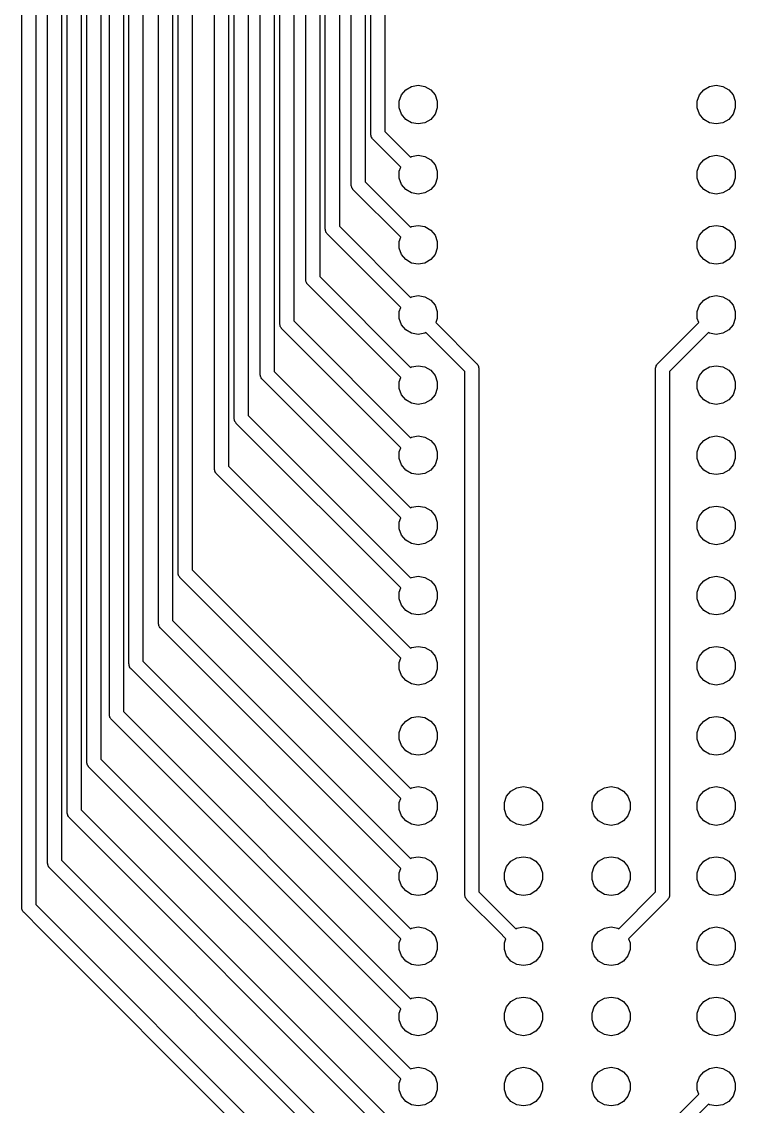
# Model space of a CAD drawing. Extents: x 25 to 346, y -457 to -16.
# Drawn here: x 88.19 to 114.04, y -358.22 to -318.94 of the extents above; entities that cross this region are included whole.
import ezdxf

# ---------------------------------------------------------------- set-up
doc = ezdxf.new("R2010")
doc.units = 0
doc.header["$MEASUREMENT"] = 0
doc.layers.add('BLACK', color=7, linetype='CONTINUOUS')

msp = doc.modelspace()

# ---------------------------------------------------------------- linework, layer by layer
at = {"layer": 'Black'}
for p, q in [((100.838, -323.024), (100.838, -20.6808)), ((101.346, -20.6808), (101.346, -322.919)), ((100.127, -324.853), (100.127, -22.225)), ((100.635, -22.225), (100.635, -324.748)), ((99.187, -326.453), (99.187, -28.9988)), ((99.695, -28.8046), (99.695, -326.348)), ((98.4758, -328.282), (98.4758, -30.861)), ((98.9838, -30.861), (98.9838, -328.177)), ((97.536, -329.882), (97.536, -101.6)), ((98.044, -101.6), (98.044, -329.777)), ((96.8248, -331.711), (96.8248, -102.855)), ((97.3328, -102.743), (97.3328, -331.606)), ((95.885, -333.311), (95.885, -112.395)), ((96.393, -112.395), (96.393, -333.206)), ((93.1418, -340.728), (93.1418, -178.237)), ((93.6498, -178.105), (93.6498, -340.623)), ((91.3638, -344.03), (91.3638, -188.243)), ((91.8718, -188.138), (91.8718, -343.925)), ((90.551, -345.757), (90.551, -252.073)), ((91.059, -251.968), (91.059, -345.652)), ((89.8398, -347.586), (89.8398, -255.524)), ((90.3478, -255.524), (90.3478, -347.481)), ((89.1286, -349.415), (89.1286, -257.128)), ((89.6366, -257.023), (89.6366, -349.31)), ((88.1888, -351.015), (88.1888, -267.589)), ((88.6968, -267.694), (88.6968, -350.91)), ((95.1738, -333.606), (95.1738, -299.466)), ((95.6818, -299.466), (95.6818, -333.606)), ((93.853, -338.899), (93.853, -305.244)), ((94.361, -305.244), (94.361, -338.794)), ((92.075, -342.202), (92.075, -308.356)), ((92.583, -308.356), (92.583, -342.096)), ((102.313, -321.286), (102.552, -321.244)), ((102.552, -321.244), (102.792, -321.286)), ((113.108, -321.286), (113.347, -321.244)), ((113.347, -321.244), (113.587, -321.286)), ((101.862, -321.823), (101.945, -321.594)), ((101.945, -321.594), (102.102, -321.408)), ((102.102, -321.408), (102.313, -321.286)), ((102.792, -321.286), (103.003, -321.408)), ((103.003, -321.408), (103.16, -321.594)), ((103.16, -321.594), (103.243, -321.823)), ((112.657, -321.823), (112.74, -321.594)), ((112.74, -321.594), (112.897, -321.408)), ((112.897, -321.408), (113.108, -321.286)), ((113.587, -321.286), (113.798, -321.408)), ((113.798, -321.408), (113.955, -321.594)), ((113.955, -321.594), (114.038, -321.823)), ((101.862, -322.067), (101.862, -321.823)), ((103.243, -321.823), (103.243, -322.067)), ((112.657, -322.067), (112.657, -321.823)), ((114.038, -321.823), (114.038, -322.067)), ((101.945, -322.296), (101.862, -322.067)), ((102.102, -322.482), (101.945, -322.296)), ((103.16, -322.296), (103.003, -322.482)), ((103.243, -322.067), (103.16, -322.296)), ((112.74, -322.296), (112.657, -322.067)), ((112.897, -322.482), (112.74, -322.296)), ((113.955, -322.296), (113.798, -322.482)), ((114.038, -322.067), (113.955, -322.296)), ((102.313, -322.604), (102.102, -322.482)), ((102.552, -322.646), (102.313, -322.604)), ((102.792, -322.604), (102.552, -322.646)), ((103.003, -322.482), (102.792, -322.604)), ((113.108, -322.604), (112.897, -322.482)), ((113.347, -322.646), (113.108, -322.604)), ((113.587, -322.604), (113.347, -322.646)), ((113.798, -322.482), (113.587, -322.604)), ((100.84, -323.036), (100.838, -323.024)), ((100.839, -323.047), (100.84, -323.036)), ((100.848, -323.079), (100.839, -323.047)), ((100.853, -323.111), (100.848, -323.079)), ((100.859, -323.121), (100.853, -323.111)), ((100.862, -323.132), (100.859, -323.121)), ((100.881, -323.159), (100.862, -323.132)), ((100.897, -323.188), (100.881, -323.159)), ((100.906, -323.195), (100.897, -323.188)), ((100.912, -323.204), (100.906, -323.195)), ((101.918, -324.21), (100.912, -323.204)), ((101.346, -322.919), (102.275, -323.848)), ((102.275, -323.848), (102.313, -323.826)), ((102.313, -323.826), (102.552, -323.784)), ((102.552, -323.784), (102.792, -323.826)), ((102.792, -323.826), (103.003, -323.948)), ((103.003, -323.948), (103.16, -324.134)), ((112.74, -324.134), (112.897, -323.948)), ((112.897, -323.948), (113.108, -323.826)), ((113.108, -323.826), (113.347, -323.784)), ((113.347, -323.784), (113.587, -323.826)), ((113.587, -323.826), (113.798, -323.948)), ((113.798, -323.948), (113.955, -324.134)), ((101.862, -324.363), (101.918, -324.21)), ((101.862, -324.607), (101.862, -324.363)), ((103.16, -324.134), (103.243, -324.363)), ((103.243, -324.363), (103.243, -324.607)), ((112.657, -324.363), (112.74, -324.134)), ((112.657, -324.607), (112.657, -324.363)), ((113.955, -324.134), (114.038, -324.363)), ((114.038, -324.363), (114.038, -324.607)), ((100.635, -324.748), (102.275, -326.388)), ((101.945, -324.836), (101.862, -324.607)), ((103.243, -324.607), (103.16, -324.836)), ((112.74, -324.836), (112.657, -324.607)), ((114.038, -324.607), (113.955, -324.836)), ((100.129, -324.864), (100.127, -324.853)), ((100.128, -324.875), (100.129, -324.864)), ((100.136, -324.907), (100.128, -324.875)), ((100.142, -324.94), (100.136, -324.907)), ((100.148, -324.95), (100.142, -324.94)), ((100.151, -324.961), (100.148, -324.95)), ((100.17, -324.988), (100.151, -324.961)), ((100.186, -325.017), (100.17, -324.988)), ((100.195, -325.024), (100.186, -325.017)), ((100.201, -325.033), (100.195, -325.024)), ((101.918, -326.75), (100.201, -325.033)), ((102.102, -325.022), (101.945, -324.836)), ((102.313, -325.144), (102.102, -325.022)), ((102.552, -325.186), (102.313, -325.144)), ((102.792, -325.144), (102.552, -325.186)), ((103.003, -325.022), (102.792, -325.144)), ((103.16, -324.836), (103.003, -325.022)), ((112.897, -325.022), (112.74, -324.836)), ((113.108, -325.144), (112.897, -325.022)), ((113.347, -325.186), (113.108, -325.144)), ((113.587, -325.144), (113.347, -325.186)), ((113.798, -325.022), (113.587, -325.144)), ((113.955, -324.836), (113.798, -325.022)), ((99.695, -326.348), (102.275, -328.928)), ((102.275, -326.388), (102.313, -326.366)), ((102.313, -326.366), (102.552, -326.324)), ((102.552, -326.324), (102.792, -326.366)), ((102.792, -326.366), (103.003, -326.488)), ((112.897, -326.488), (113.108, -326.366)), ((113.108, -326.366), (113.347, -326.324)), ((113.347, -326.324), (113.587, -326.366)), ((113.587, -326.366), (113.798, -326.488)), ((99.1889, -326.465), (99.187, -326.453)), ((99.188, -326.476), (99.1889, -326.465)), ((99.1966, -326.508), (99.188, -326.476)), ((99.2023, -326.54), (99.1966, -326.508)), ((99.2079, -326.55), (99.2023, -326.54)), ((99.2108, -326.561), (99.2079, -326.55)), ((99.2298, -326.588), (99.2108, -326.561)), ((99.2464, -326.617), (99.2298, -326.588)), ((99.255, -326.624), (99.2464, -326.617)), ((99.2614, -326.633), (99.255, -326.624)), ((101.918, -329.29), (99.2614, -326.633)), ((101.862, -326.903), (101.918, -326.75)), ((103.003, -326.488), (103.16, -326.674)), ((103.16, -326.674), (103.243, -326.903)), ((112.657, -326.903), (112.74, -326.674)), ((112.74, -326.674), (112.897, -326.488)), ((113.798, -326.488), (113.955, -326.674)), ((113.955, -326.674), (114.038, -326.903)), ((101.862, -327.147), (101.862, -326.903)), ((101.945, -327.376), (101.862, -327.147)), ((103.243, -327.147), (103.16, -327.376)), ((103.243, -326.903), (103.243, -327.147)), ((112.657, -327.147), (112.657, -326.903)), ((112.74, -327.376), (112.657, -327.147)), ((114.038, -327.147), (113.955, -327.376)), ((114.038, -326.903), (114.038, -327.147)), ((102.102, -327.562), (101.945, -327.376)), ((103.16, -327.376), (103.003, -327.562)), ((112.897, -327.562), (112.74, -327.376)), ((113.955, -327.376), (113.798, -327.562)), ((102.313, -327.684), (102.102, -327.562)), ((102.552, -327.726), (102.313, -327.684)), ((102.792, -327.684), (102.552, -327.726)), ((103.003, -327.562), (102.792, -327.684)), ((113.108, -327.684), (112.897, -327.562)), ((113.347, -327.726), (113.108, -327.684)), ((113.587, -327.684), (113.347, -327.726)), ((113.798, -327.562), (113.587, -327.684)), ((98.4777, -328.293), (98.4758, -328.282)), ((98.4768, -328.304), (98.4777, -328.293)), ((98.4853, -328.336), (98.4768, -328.304)), ((98.9838, -328.177), (102.275, -331.468)), ((98.4911, -328.369), (98.4853, -328.336)), ((98.4967, -328.379), (98.4911, -328.369)), ((98.4996, -328.39), (98.4967, -328.379)), ((98.5186, -328.417), (98.4996, -328.39)), ((98.5352, -328.446), (98.5186, -328.417)), ((98.5438, -328.453), (98.5352, -328.446)), ((98.5502, -328.462), (98.5438, -328.453)), ((101.918, -331.83), (98.5502, -328.462)), ((102.275, -328.928), (102.313, -328.906)), ((102.313, -328.906), (102.552, -328.864)), ((102.552, -328.864), (102.792, -328.906)), ((102.792, -328.906), (103.003, -329.028)), ((103.003, -329.028), (103.16, -329.214)), ((112.74, -329.214), (112.897, -329.028)), ((112.897, -329.028), (113.108, -328.906)), ((113.108, -328.906), (113.347, -328.864)), ((113.347, -328.864), (113.587, -328.906)), ((113.587, -328.906), (113.798, -329.028)), ((113.798, -329.028), (113.955, -329.214)), ((101.862, -329.443), (101.918, -329.29)), ((101.862, -329.687), (101.862, -329.443)), ((103.16, -329.214), (103.243, -329.443)), ((103.243, -329.443), (103.243, -329.687)), ((112.657, -329.443), (112.74, -329.214)), ((112.657, -329.687), (112.657, -329.443)), ((113.955, -329.214), (114.038, -329.443)), ((114.038, -329.443), (114.038, -329.687)), ((97.5379, -329.894), (97.536, -329.882)), ((97.537, -329.905), (97.5379, -329.894)), ((98.044, -329.777), (102.275, -334.008)), ((101.945, -329.916), (101.862, -329.687)), ((103.243, -329.687), (103.187, -329.84)), ((103.187, -329.84), (104.675, -331.328)), ((111.225, -331.328), (112.713, -329.84)), ((112.713, -329.84), (112.657, -329.687)), ((114.038, -329.687), (113.955, -329.916)), ((97.5456, -329.937), (97.537, -329.905)), ((97.5513, -329.969), (97.5456, -329.937)), ((97.5569, -329.979), (97.5513, -329.969)), ((97.5598, -329.99), (97.5569, -329.979)), ((97.5788, -330.017), (97.5598, -329.99)), ((97.5954, -330.046), (97.5788, -330.017)), ((97.604, -330.053), (97.5954, -330.046)), ((97.6104, -330.062), (97.604, -330.053)), ((101.918, -334.37), (97.6104, -330.062)), ((102.102, -330.102), (101.945, -329.916)), ((102.313, -330.224), (102.102, -330.102)), ((102.552, -330.266), (102.313, -330.224)), ((102.792, -330.224), (102.552, -330.266)), ((102.83, -330.202), (102.792, -330.224)), ((104.242, -331.613), (102.83, -330.202)), ((113.07, -330.202), (111.658, -331.613)), ((113.108, -330.224), (113.07, -330.202)), ((113.347, -330.266), (113.108, -330.224)), ((113.587, -330.224), (113.347, -330.266)), ((113.798, -330.102), (113.587, -330.224)), ((113.955, -329.916), (113.798, -330.102)), ((102.275, -331.468), (102.313, -331.446)), ((102.313, -331.446), (102.552, -331.404)), ((102.552, -331.404), (102.792, -331.446)), ((102.792, -331.446), (103.003, -331.568)), ((104.675, -331.328), (104.682, -331.338)), ((104.682, -331.338), (104.69, -331.345)), ((104.69, -331.345), (104.707, -331.374)), ((104.707, -331.374), (104.726, -331.401)), ((104.726, -331.401), (104.729, -331.412)), ((104.729, -331.412), (104.734, -331.421)), ((104.734, -331.421), (104.74, -331.454)), ((104.74, -331.454), (104.749, -331.486)), ((111.151, -331.486), (111.16, -331.454)), ((111.16, -331.454), (111.166, -331.421)), ((111.166, -331.421), (111.171, -331.412)), ((111.171, -331.412), (111.174, -331.401)), ((111.174, -331.401), (111.193, -331.374)), ((111.193, -331.374), (111.21, -331.345)), ((111.21, -331.345), (111.218, -331.338)), ((111.218, -331.338), (111.225, -331.328)), ((112.897, -331.568), (113.108, -331.446)), ((113.108, -331.446), (113.347, -331.404)), ((113.347, -331.404), (113.587, -331.446)), ((113.587, -331.446), (113.798, -331.568)), ((96.8267, -331.722), (96.8248, -331.711)), ((96.8258, -331.733), (96.8267, -331.722)), ((96.8343, -331.765), (96.8258, -331.733)), ((96.8401, -331.798), (96.8343, -331.765)), ((96.8457, -331.808), (96.8401, -331.798)), ((96.8486, -331.819), (96.8457, -331.808)), ((96.8676, -331.846), (96.8486, -331.819)), ((96.8842, -331.875), (96.8676, -331.846)), ((97.3328, -331.606), (102.275, -336.548)), ((101.862, -331.983), (101.918, -331.83)), ((103.003, -331.568), (103.16, -331.754)), ((103.16, -331.754), (103.243, -331.983)), ((104.242, -350.558), (104.242, -331.613)), ((104.749, -331.486), (104.748, -331.497)), ((104.748, -331.497), (104.75, -331.508)), ((104.75, -331.508), (104.75, -350.453)), ((111.15, -331.508), (111.152, -331.497)), ((111.15, -350.453), (111.15, -331.508)), ((111.152, -331.497), (111.151, -331.486)), ((111.658, -331.613), (111.658, -350.558)), ((112.657, -331.983), (112.74, -331.754)), ((112.74, -331.754), (112.897, -331.568)), ((113.798, -331.568), (113.955, -331.754)), ((113.955, -331.754), (114.038, -331.983)), ((96.8928, -331.882), (96.8842, -331.875)), ((96.8992, -331.891), (96.8928, -331.882)), ((101.918, -336.91), (96.8992, -331.891)), ((101.862, -332.227), (101.862, -331.983)), ((101.945, -332.456), (101.862, -332.227)), ((103.243, -332.227), (103.16, -332.456)), ((103.243, -331.983), (103.243, -332.227)), ((112.657, -332.227), (112.657, -331.983)), ((112.74, -332.456), (112.657, -332.227)), ((114.038, -332.227), (113.955, -332.456)), ((114.038, -331.983), (114.038, -332.227)), ((102.102, -332.642), (101.945, -332.456)), ((102.313, -332.764), (102.102, -332.642)), ((103.003, -332.642), (102.792, -332.764)), ((103.16, -332.456), (103.003, -332.642)), ((112.897, -332.642), (112.74, -332.456)), ((113.108, -332.764), (112.897, -332.642)), ((113.798, -332.642), (113.587, -332.764)), ((113.955, -332.456), (113.798, -332.642)), ((102.552, -332.806), (102.313, -332.764)), ((102.792, -332.764), (102.552, -332.806)), ((113.347, -332.806), (113.108, -332.764)), ((113.587, -332.764), (113.347, -332.806)), ((95.8869, -333.323), (95.885, -333.311)), ((95.886, -333.334), (95.8869, -333.323)), ((95.8946, -333.366), (95.886, -333.334)), ((95.9003, -333.398), (95.8946, -333.366)), ((95.9059, -333.408), (95.9003, -333.398)), ((95.9088, -333.419), (95.9059, -333.408)), ((95.9278, -333.446), (95.9088, -333.419)), ((96.393, -333.206), (102.275, -339.088)), ((95.1738, -335.14), (95.1738, -333.606)), ((95.6818, -333.606), (95.6818, -335.035)), ((95.9444, -333.475), (95.9278, -333.446)), ((95.953, -333.482), (95.9444, -333.475)), ((95.9594, -333.491), (95.953, -333.482)), ((101.918, -339.45), (95.9594, -333.491)), ((102.275, -334.008), (102.313, -333.986)), ((102.313, -333.986), (102.552, -333.944)), ((102.552, -333.944), (102.792, -333.986)), ((102.792, -333.986), (103.003, -334.108)), ((103.003, -334.108), (103.16, -334.294)), ((112.74, -334.294), (112.897, -334.108)), ((112.897, -334.108), (113.108, -333.986)), ((113.108, -333.986), (113.347, -333.944)), ((113.347, -333.944), (113.587, -333.986)), ((113.587, -333.986), (113.798, -334.108)), ((113.798, -334.108), (113.955, -334.294)), ((101.862, -334.523), (101.918, -334.37)), ((101.862, -334.767), (101.862, -334.523)), ((103.16, -334.294), (103.243, -334.523)), ((103.243, -334.523), (103.243, -334.767)), ((112.657, -334.523), (112.74, -334.294)), ((112.657, -334.767), (112.657, -334.523)), ((113.955, -334.294), (114.038, -334.523)), ((114.038, -334.523), (114.038, -334.767)), ((101.945, -334.996), (101.862, -334.767)), ((102.102, -335.182), (101.945, -334.996)), ((103.16, -334.996), (103.003, -335.182)), ((103.243, -334.767), (103.16, -334.996)), ((112.74, -334.996), (112.657, -334.767)), ((112.897, -335.182), (112.74, -334.996)), ((113.955, -334.996), (113.798, -335.182)), ((114.038, -334.767), (113.955, -334.996)), ((95.1757, -335.151), (95.1738, -335.14)), ((95.1748, -335.162), (95.1757, -335.151)), ((95.1833, -335.194), (95.1748, -335.162)), ((95.1891, -335.227), (95.1833, -335.194)), ((95.1947, -335.237), (95.1891, -335.227)), ((95.1976, -335.248), (95.1947, -335.237)), ((95.2166, -335.275), (95.1976, -335.248)), ((95.2332, -335.304), (95.2166, -335.275)), ((95.2418, -335.311), (95.2332, -335.304)), ((95.2482, -335.32), (95.2418, -335.311)), ((101.918, -341.99), (95.2482, -335.32)), ((95.6818, -335.035), (102.275, -341.628)), ((102.313, -335.304), (102.102, -335.182)), ((102.552, -335.346), (102.313, -335.304)), ((102.792, -335.304), (102.552, -335.346)), ((103.003, -335.182), (102.792, -335.304)), ((113.108, -335.304), (112.897, -335.182)), ((113.347, -335.346), (113.108, -335.304)), ((113.587, -335.304), (113.347, -335.346)), ((113.798, -335.182), (113.587, -335.304)), ((102.275, -336.548), (102.313, -336.526)), ((102.313, -336.526), (102.552, -336.484)), ((102.552, -336.484), (102.792, -336.526)), ((102.792, -336.526), (103.003, -336.648)), ((112.897, -336.648), (113.108, -336.526)), ((113.108, -336.526), (113.347, -336.484)), ((113.347, -336.484), (113.587, -336.526)), ((113.587, -336.526), (113.798, -336.648)), ((101.862, -337.063), (101.918, -336.91)), ((103.003, -336.648), (103.16, -336.834)), ((103.16, -336.834), (103.243, -337.063)), ((112.657, -337.063), (112.74, -336.834)), ((112.74, -336.834), (112.897, -336.648)), ((113.798, -336.648), (113.955, -336.834)), ((113.955, -336.834), (114.038, -337.063)), ((101.862, -337.307), (101.862, -337.063)), ((101.945, -337.536), (101.862, -337.307)), ((103.243, -337.307), (103.16, -337.536)), ((103.243, -337.063), (103.243, -337.307)), ((112.657, -337.307), (112.657, -337.063)), ((112.74, -337.536), (112.657, -337.307)), ((114.038, -337.307), (113.955, -337.536)), ((114.038, -337.063), (114.038, -337.307)), ((102.102, -337.722), (101.945, -337.536)), ((102.313, -337.844), (102.102, -337.722)), ((103.003, -337.722), (102.792, -337.844)), ((103.16, -337.536), (103.003, -337.722)), ((112.897, -337.722), (112.74, -337.536)), ((113.108, -337.844), (112.897, -337.722)), ((113.798, -337.722), (113.587, -337.844)), ((113.955, -337.536), (113.798, -337.722)), ((102.552, -337.886), (102.313, -337.844)), ((102.792, -337.844), (102.552, -337.886)), ((113.347, -337.886), (113.108, -337.844)), ((113.587, -337.844), (113.347, -337.886)), ((93.8549, -338.911), (93.853, -338.899)), ((93.854, -338.922), (93.8549, -338.911)), ((93.8626, -338.954), (93.854, -338.922)), ((94.361, -338.794), (102.275, -346.708)), ((93.8683, -338.986), (93.8626, -338.954)), ((93.8739, -338.996), (93.8683, -338.986)), ((93.8768, -339.007), (93.8739, -338.996)), ((93.8958, -339.034), (93.8768, -339.007)), ((93.9124, -339.063), (93.8958, -339.034)), ((93.921, -339.07), (93.9124, -339.063)), ((93.9274, -339.079), (93.921, -339.07)), ((101.918, -347.07), (93.9274, -339.079)), ((102.275, -339.088), (102.313, -339.066)), ((102.313, -339.066), (102.552, -339.024)), ((102.552, -339.024), (102.792, -339.066)), ((102.792, -339.066), (103.003, -339.188)), ((103.003, -339.188), (103.16, -339.374)), ((112.74, -339.374), (112.897, -339.188)), ((112.897, -339.188), (113.108, -339.066)), ((113.108, -339.066), (113.347, -339.024)), ((113.347, -339.024), (113.587, -339.066)), ((113.587, -339.066), (113.798, -339.188)), ((113.798, -339.188), (113.955, -339.374)), ((101.862, -339.603), (101.918, -339.45)), ((101.862, -339.847), (101.862, -339.603)), ((103.16, -339.374), (103.243, -339.603)), ((103.243, -339.603), (103.243, -339.847)), ((112.657, -339.603), (112.74, -339.374)), ((112.657, -339.847), (112.657, -339.603)), ((113.955, -339.374), (114.038, -339.603)), ((114.038, -339.603), (114.038, -339.847)), ((101.945, -340.076), (101.862, -339.847)), ((102.102, -340.262), (101.945, -340.076)), ((103.16, -340.076), (103.003, -340.262)), ((103.243, -339.847), (103.16, -340.076)), ((112.74, -340.076), (112.657, -339.847)), ((112.897, -340.262), (112.74, -340.076)), ((113.955, -340.076), (113.798, -340.262)), ((114.038, -339.847), (113.955, -340.076)), ((102.313, -340.384), (102.102, -340.262)), ((102.552, -340.426), (102.313, -340.384)), ((102.792, -340.384), (102.552, -340.426)), ((103.003, -340.262), (102.792, -340.384)), ((113.108, -340.384), (112.897, -340.262)), ((113.347, -340.426), (113.108, -340.384)), ((113.587, -340.384), (113.347, -340.426)), ((113.798, -340.262), (113.587, -340.384)), ((93.1437, -340.739), (93.1418, -340.728)), ((93.1428, -340.75), (93.1437, -340.739)), ((93.1513, -340.782), (93.1428, -340.75)), ((93.1571, -340.815), (93.1513, -340.782)), ((93.1627, -340.825), (93.1571, -340.815)), ((93.1656, -340.836), (93.1627, -340.825)), ((93.1846, -340.863), (93.1656, -340.836)), ((93.2012, -340.892), (93.1846, -340.863)), ((93.2098, -340.899), (93.2012, -340.892)), ((93.2162, -340.908), (93.2098, -340.899)), ((93.6498, -340.623), (102.275, -349.248)), ((101.918, -349.61), (93.2162, -340.908)), ((102.275, -341.628), (102.313, -341.606)), ((102.313, -341.606), (102.552, -341.564)), ((102.552, -341.564), (102.792, -341.606)), ((102.792, -341.606), (103.003, -341.728)), ((112.897, -341.728), (113.108, -341.606)), ((113.108, -341.606), (113.347, -341.564)), ((113.347, -341.564), (113.587, -341.606)), ((113.587, -341.606), (113.798, -341.728)), ((101.862, -342.143), (101.918, -341.99)), ((103.003, -341.728), (103.16, -341.914)), ((103.16, -341.914), (103.243, -342.143)), ((112.657, -342.143), (112.74, -341.914)), ((112.74, -341.914), (112.897, -341.728)), ((113.798, -341.728), (113.955, -341.914)), ((113.955, -341.914), (114.038, -342.143)), ((92.0769, -342.213), (92.075, -342.202)), ((92.076, -342.224), (92.0769, -342.213)), ((92.0846, -342.256), (92.076, -342.224)), ((92.0903, -342.288), (92.0846, -342.256)), ((92.0959, -342.298), (92.0903, -342.288)), ((92.0988, -342.309), (92.0959, -342.298)), ((92.1178, -342.336), (92.0988, -342.309)), ((92.1344, -342.365), (92.1178, -342.336)), ((92.143, -342.372), (92.1344, -342.365)), ((92.1494, -342.381), (92.143, -342.372)), ((101.918, -352.15), (92.1494, -342.381)), ((92.583, -342.096), (102.275, -351.788)), ((101.862, -342.387), (101.862, -342.143)), ((101.945, -342.616), (101.862, -342.387)), ((103.243, -342.387), (103.16, -342.616)), ((103.243, -342.143), (103.243, -342.387)), ((112.657, -342.387), (112.657, -342.143)), ((112.74, -342.616), (112.657, -342.387)), ((114.038, -342.387), (113.955, -342.616)), ((114.038, -342.143), (114.038, -342.387)), ((102.102, -342.802), (101.945, -342.616)), ((102.313, -342.924), (102.102, -342.802)), ((103.003, -342.802), (102.792, -342.924)), ((103.16, -342.616), (103.003, -342.802)), ((112.897, -342.802), (112.74, -342.616)), ((113.108, -342.924), (112.897, -342.802)), ((113.798, -342.802), (113.587, -342.924)), ((113.955, -342.616), (113.798, -342.802)), ((102.552, -342.966), (102.313, -342.924)), ((102.792, -342.924), (102.552, -342.966)), ((113.347, -342.966), (113.108, -342.924)), ((113.587, -342.924), (113.347, -342.966)), ((91.3657, -344.041), (91.3638, -344.03)), ((91.8718, -343.925), (102.275, -354.328)), ((91.3648, -344.052), (91.3657, -344.041)), ((91.3733, -344.084), (91.3648, -344.052)), ((91.3791, -344.117), (91.3733, -344.084)), ((91.3847, -344.127), (91.3791, -344.117)), ((91.3876, -344.138), (91.3847, -344.127)), ((91.4066, -344.165), (91.3876, -344.138)), ((91.4232, -344.194), (91.4066, -344.165)), ((91.4318, -344.201), (91.4232, -344.194)), ((91.4382, -344.21), (91.4318, -344.201)), ((101.918, -354.69), (91.4382, -344.21)), ((101.945, -344.454), (102.102, -344.268)), ((102.102, -344.268), (102.313, -344.146)), ((102.313, -344.146), (102.552, -344.104)), ((102.552, -344.104), (102.792, -344.146)), ((102.792, -344.146), (103.003, -344.268)), ((103.003, -344.268), (103.16, -344.454)), ((112.74, -344.454), (112.897, -344.268)), ((112.897, -344.268), (113.108, -344.146)), ((113.108, -344.146), (113.347, -344.104)), ((113.347, -344.104), (113.587, -344.146)), ((113.587, -344.146), (113.798, -344.268)), ((113.798, -344.268), (113.955, -344.454)), ((101.862, -344.683), (101.945, -344.454)), ((101.862, -344.927), (101.862, -344.683)), ((103.16, -344.454), (103.243, -344.683)), ((103.243, -344.683), (103.243, -344.927)), ((112.657, -344.683), (112.74, -344.454)), ((112.657, -344.927), (112.657, -344.683)), ((113.955, -344.454), (114.038, -344.683)), ((114.038, -344.683), (114.038, -344.927)), ((101.945, -345.156), (101.862, -344.927)), ((102.102, -345.342), (101.945, -345.156)), ((103.16, -345.156), (103.003, -345.342)), ((103.243, -344.927), (103.16, -345.156)), ((112.74, -345.156), (112.657, -344.927)), ((112.897, -345.342), (112.74, -345.156)), ((113.955, -345.156), (113.798, -345.342)), ((114.038, -344.927), (113.955, -345.156)), ((102.313, -345.464), (102.102, -345.342)), ((102.552, -345.506), (102.313, -345.464)), ((102.792, -345.464), (102.552, -345.506)), ((103.003, -345.342), (102.792, -345.464)), ((113.108, -345.464), (112.897, -345.342)), ((113.347, -345.506), (113.108, -345.464)), ((113.587, -345.464), (113.347, -345.506)), ((113.798, -345.342), (113.587, -345.464)), ((90.5529, -345.769), (90.551, -345.757)), ((90.552, -345.78), (90.5529, -345.769)), ((90.5606, -345.812), (90.552, -345.78)), ((90.5663, -345.844), (90.5606, -345.812)), ((90.5719, -345.854), (90.5663, -345.844)), ((90.5748, -345.865), (90.5719, -345.854)), ((90.5938, -345.892), (90.5748, -345.865)), ((90.6104, -345.921), (90.5938, -345.892)), ((90.619, -345.928), (90.6104, -345.921)), ((90.6254, -345.937), (90.619, -345.928)), ((101.918, -357.23), (90.6254, -345.937)), ((91.059, -345.652), (102.275, -356.868)), ((102.275, -346.708), (102.313, -346.686)), ((102.313, -346.686), (102.552, -346.644)), ((102.552, -346.644), (102.792, -346.686)), ((102.792, -346.686), (103.003, -346.808)), ((105.912, -346.808), (106.123, -346.686)), ((106.123, -346.686), (106.362, -346.644)), ((106.362, -346.644), (106.602, -346.686)), ((106.602, -346.686), (106.813, -346.808)), ((109.087, -346.808), (109.298, -346.686)), ((109.298, -346.686), (109.537, -346.644)), ((109.537, -346.644), (109.777, -346.686)), ((109.777, -346.686), (109.988, -346.808)), ((112.897, -346.808), (113.108, -346.686)), ((113.108, -346.686), (113.347, -346.644)), ((113.347, -346.644), (113.587, -346.686)), ((113.587, -346.686), (113.798, -346.808)), ((101.862, -347.223), (101.918, -347.07)), ((103.003, -346.808), (103.16, -346.994)), ((103.16, -346.994), (103.243, -347.223)), ((105.672, -347.223), (105.755, -346.994)), ((105.755, -346.994), (105.912, -346.808)), ((106.813, -346.808), (106.97, -346.994)), ((106.97, -346.994), (107.053, -347.223)), ((108.847, -347.223), (108.93, -346.994)), ((108.93, -346.994), (109.087, -346.808)), ((109.988, -346.808), (110.145, -346.994)), ((110.145, -346.994), (110.228, -347.223)), ((112.657, -347.223), (112.74, -346.994)), ((112.74, -346.994), (112.897, -346.808)), ((113.798, -346.808), (113.955, -346.994)), ((113.955, -346.994), (114.038, -347.223)), ((90.3478, -347.481), (102.275, -359.408)), ((101.862, -347.467), (101.862, -347.223)), ((101.945, -347.696), (101.862, -347.467)), ((103.243, -347.467), (103.16, -347.696)), ((103.243, -347.223), (103.243, -347.467)), ((105.672, -347.467), (105.672, -347.223)), ((105.755, -347.696), (105.672, -347.467)), ((107.053, -347.467), (106.97, -347.696)), ((107.053, -347.223), (107.053, -347.467)), ((108.847, -347.467), (108.847, -347.223)), ((108.93, -347.696), (108.847, -347.467)), ((110.228, -347.467), (110.145, -347.696)), ((110.228, -347.223), (110.228, -347.467)), ((112.657, -347.467), (112.657, -347.223)), ((112.74, -347.696), (112.657, -347.467)), ((114.038, -347.467), (113.955, -347.696)), ((114.038, -347.223), (114.038, -347.467)), ((89.8417, -347.597), (89.8398, -347.586)), ((89.8408, -347.608), (89.8417, -347.597)), ((89.8493, -347.64), (89.8408, -347.608)), ((89.8551, -347.673), (89.8493, -347.64)), ((89.8607, -347.683), (89.8551, -347.673)), ((89.8636, -347.694), (89.8607, -347.683)), ((89.8826, -347.721), (89.8636, -347.694)), ((89.8992, -347.75), (89.8826, -347.721)), ((89.9078, -347.757), (89.8992, -347.75)), ((89.9142, -347.766), (89.9078, -347.757)), ((101.918, -359.77), (89.9142, -347.766)), ((102.102, -347.882), (101.945, -347.696)), ((102.313, -348.004), (102.102, -347.882)), ((103.003, -347.882), (102.792, -348.004)), ((103.16, -347.696), (103.003, -347.882)), ((105.912, -347.882), (105.755, -347.696)), ((106.123, -348.004), (105.912, -347.882)), ((106.813, -347.882), (106.602, -348.004)), ((106.97, -347.696), (106.813, -347.882)), ((109.087, -347.882), (108.93, -347.696)), ((109.298, -348.004), (109.087, -347.882)), ((109.988, -347.882), (109.777, -348.004)), ((110.145, -347.696), (109.988, -347.882)), ((112.897, -347.882), (112.74, -347.696)), ((113.108, -348.004), (112.897, -347.882)), ((113.798, -347.882), (113.587, -348.004)), ((113.955, -347.696), (113.798, -347.882)), ((102.552, -348.046), (102.313, -348.004)), ((102.792, -348.004), (102.552, -348.046)), ((106.362, -348.046), (106.123, -348.004)), ((106.602, -348.004), (106.362, -348.046)), ((109.537, -348.046), (109.298, -348.004)), ((109.777, -348.004), (109.537, -348.046)), ((113.347, -348.046), (113.108, -348.004)), ((113.587, -348.004), (113.347, -348.046)), ((89.1305, -349.426), (89.1286, -349.415)), ((89.1295, -349.437), (89.1305, -349.426)), ((89.1381, -349.469), (89.1295, -349.437)), ((89.1439, -349.502), (89.1381, -349.469)), ((89.1495, -349.512), (89.1439, -349.502)), ((89.1524, -349.522), (89.1495, -349.512)), ((89.1714, -349.55), (89.1524, -349.522)), ((89.6366, -349.31), (90.6671, -350.34)), ((102.275, -349.248), (102.313, -349.226)), ((102.313, -349.226), (102.552, -349.184)), ((102.552, -349.184), (102.792, -349.226)), ((102.792, -349.226), (103.003, -349.348)), ((103.003, -349.348), (103.16, -349.534)), ((103.16, -349.534), (103.243, -349.763)), ((105.672, -349.763), (105.755, -349.534)), ((105.755, -349.534), (105.912, -349.348)), ((105.912, -349.348), (106.123, -349.226)), ((106.123, -349.226), (106.362, -349.184)), ((106.362, -349.184), (106.602, -349.226)), ((106.602, -349.226), (106.813, -349.348)), ((106.813, -349.348), (106.97, -349.534)), ((106.97, -349.534), (107.053, -349.763)), ((108.847, -349.763), (108.93, -349.534)), ((108.93, -349.534), (109.087, -349.348)), ((109.087, -349.348), (109.298, -349.226)), ((109.298, -349.226), (109.537, -349.184)), ((109.537, -349.184), (109.777, -349.226)), ((109.777, -349.226), (109.988, -349.348)), ((109.988, -349.348), (110.145, -349.534)), ((110.145, -349.534), (110.228, -349.763)), ((112.657, -349.763), (112.74, -349.534)), ((112.74, -349.534), (112.897, -349.348)), ((112.897, -349.348), (113.108, -349.226)), ((113.108, -349.226), (113.347, -349.184)), ((113.347, -349.184), (113.587, -349.226)), ((113.587, -349.226), (113.798, -349.348)), ((113.798, -349.348), (113.955, -349.534)), ((113.955, -349.534), (114.038, -349.763)), ((89.188, -349.578), (89.1714, -349.55)), ((89.1966, -349.586), (89.188, -349.578)), ((89.203, -349.595), (89.1966, -349.586)), ((90.3079, -350.7), (89.203, -349.595)), ((101.862, -349.763), (101.918, -349.61)), ((101.862, -350.007), (101.862, -349.763)), ((103.243, -349.763), (103.243, -350.007)), ((105.672, -350.007), (105.672, -349.763)), ((107.053, -349.763), (107.053, -350.007)), ((108.847, -350.007), (108.847, -349.763)), ((110.228, -349.763), (110.228, -350.007)), ((112.657, -350.007), (112.657, -349.763)), ((114.038, -349.763), (114.038, -350.007)), ((101.945, -350.236), (101.862, -350.007)), ((102.102, -350.422), (101.945, -350.236)), ((103.16, -350.236), (103.003, -350.422)), ((103.243, -350.007), (103.16, -350.236)), ((105.755, -350.236), (105.672, -350.007)), ((105.912, -350.422), (105.755, -350.236)), ((106.97, -350.236), (106.813, -350.422)), ((107.053, -350.007), (106.97, -350.236)), ((108.93, -350.236), (108.847, -350.007)), ((109.087, -350.422), (108.93, -350.236)), ((110.145, -350.236), (109.988, -350.422)), ((110.228, -350.007), (110.145, -350.236)), ((112.74, -350.236), (112.657, -350.007)), ((112.897, -350.422), (112.74, -350.236)), ((113.955, -350.236), (113.798, -350.422)), ((114.038, -350.007), (113.955, -350.236)), ((101.918, -362.31), (90.3079, -350.7)), ((90.6671, -350.34), (102.275, -361.948)), ((102.313, -350.544), (102.102, -350.422)), ((102.552, -350.586), (102.313, -350.544)), ((102.792, -350.544), (102.552, -350.586)), ((103.003, -350.422), (102.792, -350.544)), ((104.244, -350.569), (104.242, -350.558)), ((104.243, -350.58), (104.244, -350.569)), ((104.251, -350.612), (104.243, -350.58)), ((104.257, -350.645), (104.251, -350.612)), ((104.262, -350.655), (104.257, -350.645)), ((104.265, -350.665), (104.262, -350.655)), ((104.284, -350.693), (104.265, -350.665)), ((104.301, -350.721), (104.284, -350.693)), ((104.75, -350.453), (105.844, -351.547)), ((106.123, -350.544), (105.912, -350.422)), ((106.362, -350.586), (106.123, -350.544)), ((106.602, -350.544), (106.362, -350.586)), ((106.813, -350.422), (106.602, -350.544)), ((109.298, -350.544), (109.087, -350.422)), ((109.537, -350.586), (109.298, -350.544)), ((109.777, -350.544), (109.537, -350.586)), ((109.988, -350.422), (109.777, -350.544)), ((109.815, -351.788), (111.15, -350.453)), ((111.616, -350.693), (111.599, -350.721)), ((111.635, -350.665), (111.616, -350.693)), ((111.638, -350.655), (111.635, -350.665)), ((111.643, -350.645), (111.638, -350.655)), ((111.649, -350.612), (111.643, -350.645)), ((111.657, -350.58), (111.649, -350.612)), ((111.658, -350.558), (111.656, -350.569)), ((111.656, -350.569), (111.657, -350.58)), ((113.108, -350.544), (112.897, -350.422)), ((113.347, -350.586), (113.108, -350.544)), ((113.587, -350.544), (113.347, -350.586)), ((113.798, -350.422), (113.587, -350.544)), ((88.1907, -351.026), (88.1888, -351.015)), ((88.1898, -351.037), (88.1907, -351.026)), ((88.1983, -351.069), (88.1898, -351.037)), ((88.2041, -351.102), (88.1983, -351.069)), ((88.2097, -351.112), (88.2041, -351.102)), ((88.6968, -350.91), (89.2701, -351.483)), ((104.31, -350.729), (104.301, -350.721)), ((104.316, -350.738), (104.31, -350.729)), ((105.484, -351.906), (104.316, -350.738)), ((111.584, -350.738), (110.172, -352.15)), ((111.59, -350.729), (111.584, -350.738)), ((111.599, -350.721), (111.59, -350.729)), ((88.2126, -351.123), (88.2097, -351.112)), ((88.2316, -351.15), (88.2126, -351.123)), ((88.2482, -351.179), (88.2316, -351.15)), ((88.2568, -351.186), (88.2482, -351.179)), ((88.2632, -351.195), (88.2568, -351.186)), ((88.9109, -351.843), (88.2632, -351.195)), ((89.2701, -351.483), (102.275, -364.488)), ((101.918, -364.85), (88.9109, -351.843)), ((102.275, -351.788), (102.313, -351.766)), ((102.313, -351.766), (102.552, -351.724)), ((102.552, -351.724), (102.792, -351.766)), ((102.792, -351.766), (103.003, -351.888)), ((103.003, -351.888), (103.16, -352.074)), ((105.844, -351.547), (106.085, -351.788)), ((106.085, -351.788), (106.123, -351.766)), ((106.123, -351.766), (106.362, -351.724)), ((106.362, -351.724), (106.602, -351.766)), ((106.602, -351.766), (106.813, -351.888)), ((106.813, -351.888), (106.97, -352.074)), ((108.93, -352.074), (109.087, -351.888)), ((109.087, -351.888), (109.298, -351.766)), ((109.298, -351.766), (109.537, -351.724)), ((109.537, -351.724), (109.777, -351.766)), ((109.777, -351.766), (109.815, -351.788)), ((112.74, -352.074), (112.897, -351.888)), ((112.897, -351.888), (113.108, -351.766)), ((113.108, -351.766), (113.347, -351.724)), ((113.347, -351.724), (113.587, -351.766)), ((113.587, -351.766), (113.798, -351.888)), ((113.798, -351.888), (113.955, -352.074)), ((101.862, -352.303), (101.918, -352.15)), ((103.16, -352.074), (103.243, -352.303)), ((105.728, -352.15), (105.484, -351.906)), ((105.672, -352.303), (105.728, -352.15)), ((106.97, -352.074), (107.053, -352.303)), ((108.847, -352.303), (108.93, -352.074)), ((110.172, -352.15), (110.228, -352.303)), ((112.657, -352.303), (112.74, -352.074)), ((113.955, -352.074), (114.038, -352.303)), ((101.862, -352.547), (101.862, -352.303)), ((101.945, -352.776), (101.862, -352.547)), ((103.243, -352.547), (103.16, -352.776)), ((103.243, -352.303), (103.243, -352.547)), ((105.672, -352.547), (105.672, -352.303)), ((105.755, -352.776), (105.672, -352.547)), ((107.053, -352.547), (106.97, -352.776)), ((107.053, -352.303), (107.053, -352.547)), ((108.847, -352.547), (108.847, -352.303)), ((108.93, -352.776), (108.847, -352.547)), ((110.228, -352.547), (110.145, -352.776)), ((110.228, -352.303), (110.228, -352.547)), ((112.657, -352.547), (112.657, -352.303)), ((112.74, -352.776), (112.657, -352.547)), ((114.038, -352.547), (113.955, -352.776)), ((114.038, -352.303), (114.038, -352.547)), ((102.102, -352.962), (101.945, -352.776)), ((102.313, -353.084), (102.102, -352.962)), ((103.003, -352.962), (102.792, -353.084)), ((103.16, -352.776), (103.003, -352.962)), ((105.912, -352.962), (105.755, -352.776)), ((106.123, -353.084), (105.912, -352.962)), ((106.813, -352.962), (106.602, -353.084)), ((106.97, -352.776), (106.813, -352.962)), ((109.087, -352.962), (108.93, -352.776)), ((109.298, -353.084), (109.087, -352.962)), ((109.988, -352.962), (109.777, -353.084)), ((110.145, -352.776), (109.988, -352.962)), ((112.897, -352.962), (112.74, -352.776)), ((113.108, -353.084), (112.897, -352.962)), ((113.798, -352.962), (113.587, -353.084)), ((113.955, -352.776), (113.798, -352.962)), ((102.552, -353.126), (102.313, -353.084)), ((102.792, -353.084), (102.552, -353.126)), ((106.362, -353.126), (106.123, -353.084)), ((106.602, -353.084), (106.362, -353.126)), ((109.537, -353.126), (109.298, -353.084)), ((109.777, -353.084), (109.537, -353.126)), ((113.347, -353.126), (113.108, -353.084)), ((113.587, -353.084), (113.347, -353.126)), ((102.275, -354.328), (102.313, -354.306)), ((102.313, -354.306), (102.552, -354.264)), ((102.552, -354.264), (102.792, -354.306)), ((102.792, -354.306), (103.003, -354.428)), ((103.003, -354.428), (103.16, -354.614)), ((103.16, -354.614), (103.243, -354.843)), ((105.672, -354.843), (105.755, -354.614)), ((105.755, -354.614), (105.912, -354.428)), ((105.912, -354.428), (106.123, -354.306)), ((106.123, -354.306), (106.362, -354.264)), ((106.362, -354.264), (106.602, -354.306)), ((106.602, -354.306), (106.813, -354.428)), ((106.813, -354.428), (106.97, -354.614)), ((106.97, -354.614), (107.053, -354.843)), ((108.847, -354.843), (108.93, -354.614)), ((108.93, -354.614), (109.087, -354.428)), ((109.087, -354.428), (109.298, -354.306)), ((109.298, -354.306), (109.537, -354.264)), ((109.537, -354.264), (109.777, -354.306)), ((109.777, -354.306), (109.988, -354.428)), ((109.988, -354.428), (110.145, -354.614)), ((110.145, -354.614), (110.228, -354.843)), ((112.657, -354.843), (112.74, -354.614)), ((112.74, -354.614), (112.897, -354.428)), ((112.897, -354.428), (113.108, -354.306)), ((113.108, -354.306), (113.347, -354.264)), ((113.347, -354.264), (113.587, -354.306)), ((113.587, -354.306), (113.798, -354.428)), ((113.798, -354.428), (113.955, -354.614)), ((113.955, -354.614), (114.038, -354.843)), ((101.862, -354.843), (101.918, -354.69)), ((101.862, -355.087), (101.862, -354.843)), ((103.243, -354.843), (103.243, -355.087)), ((105.672, -355.087), (105.672, -354.843)), ((107.053, -354.843), (107.053, -355.087)), ((108.847, -355.087), (108.847, -354.843)), ((110.228, -354.843), (110.228, -355.087)), ((112.657, -355.087), (112.657, -354.843)), ((114.038, -354.843), (114.038, -355.087)), ((101.945, -355.316), (101.862, -355.087)), ((102.102, -355.502), (101.945, -355.316)), ((103.16, -355.316), (103.003, -355.502)), ((103.243, -355.087), (103.16, -355.316)), ((105.755, -355.316), (105.672, -355.087)), ((105.912, -355.502), (105.755, -355.316)), ((106.97, -355.316), (106.813, -355.502)), ((107.053, -355.087), (106.97, -355.316)), ((108.93, -355.316), (108.847, -355.087)), ((109.087, -355.502), (108.93, -355.316)), ((110.145, -355.316), (109.988, -355.502)), ((110.228, -355.087), (110.145, -355.316)), ((112.74, -355.316), (112.657, -355.087)), ((112.897, -355.502), (112.74, -355.316)), ((113.955, -355.316), (113.798, -355.502)), ((114.038, -355.087), (113.955, -355.316)), ((102.313, -355.624), (102.102, -355.502)), ((102.552, -355.666), (102.313, -355.624)), ((102.792, -355.624), (102.552, -355.666)), ((103.003, -355.502), (102.792, -355.624)), ((106.123, -355.624), (105.912, -355.502)), ((106.362, -355.666), (106.123, -355.624)), ((106.602, -355.624), (106.362, -355.666)), ((106.813, -355.502), (106.602, -355.624)), ((109.298, -355.624), (109.087, -355.502)), ((109.537, -355.666), (109.298, -355.624)), ((109.777, -355.624), (109.537, -355.666)), ((109.988, -355.502), (109.777, -355.624)), ((113.108, -355.624), (112.897, -355.502)), ((113.347, -355.666), (113.108, -355.624)), ((113.587, -355.624), (113.347, -355.666)), ((113.798, -355.502), (113.587, -355.624)), ((102.275, -356.868), (102.313, -356.846)), ((102.313, -356.846), (102.552, -356.804)), ((102.552, -356.804), (102.792, -356.846)), ((102.792, -356.846), (103.003, -356.968)), ((103.003, -356.968), (103.16, -357.154)), ((105.755, -357.154), (105.912, -356.968)), ((105.912, -356.968), (106.123, -356.846)), ((106.123, -356.846), (106.362, -356.804)), ((106.362, -356.804), (106.602, -356.846)), ((106.602, -356.846), (106.813, -356.968)), ((106.813, -356.968), (106.97, -357.154)), ((108.93, -357.154), (109.087, -356.968)), ((109.087, -356.968), (109.298, -356.846)), ((109.298, -356.846), (109.537, -356.804)), ((109.537, -356.804), (109.777, -356.846)), ((109.777, -356.846), (109.988, -356.968)), ((109.988, -356.968), (110.145, -357.154)), ((112.74, -357.154), (112.897, -356.968)), ((112.897, -356.968), (113.108, -356.846)), ((113.108, -356.846), (113.347, -356.804)), ((113.347, -356.804), (113.587, -356.846)), ((113.587, -356.846), (113.798, -356.968)), ((113.798, -356.968), (113.955, -357.154)), ((101.862, -357.383), (101.918, -357.23)), ((101.862, -357.627), (101.862, -357.383)), ((103.16, -357.154), (103.243, -357.383)), ((103.243, -357.383), (103.243, -357.627)), ((105.672, -357.383), (105.755, -357.154)), ((105.672, -357.627), (105.672, -357.383)), ((106.97, -357.154), (107.053, -357.383)), ((107.053, -357.383), (107.053, -357.627)), ((108.847, -357.383), (108.93, -357.154)), ((108.847, -357.627), (108.847, -357.383)), ((110.145, -357.154), (110.228, -357.383)), ((110.228, -357.383), (110.228, -357.627)), ((112.657, -357.383), (112.74, -357.154)), ((112.657, -357.627), (112.657, -357.383)), ((113.955, -357.154), (114.038, -357.383)), ((114.038, -357.383), (114.038, -357.627)), ((101.945, -357.856), (101.862, -357.627)), ((103.243, -357.627), (103.16, -357.856)), ((105.755, -357.856), (105.672, -357.627)), ((107.053, -357.627), (106.97, -357.856)), ((108.93, -357.856), (108.847, -357.627)), ((110.228, -357.627), (110.145, -357.856)), ((111.199, -359.294), (112.713, -357.78)), ((112.713, -357.78), (112.657, -357.627)), ((114.038, -357.627), (113.955, -357.856)), ((102.102, -358.042), (101.945, -357.856)), ((102.313, -358.164), (102.102, -358.042)), ((102.552, -358.206), (102.313, -358.164)), ((102.792, -358.164), (102.552, -358.206)), ((103.003, -358.042), (102.792, -358.164)), ((103.16, -357.856), (103.003, -358.042)), ((105.912, -358.042), (105.755, -357.856)), ((106.123, -358.164), (105.912, -358.042)), ((106.362, -358.206), (106.123, -358.164)), ((106.602, -358.164), (106.362, -358.206)), ((106.813, -358.042), (106.602, -358.164)), ((106.97, -357.856), (106.813, -358.042)), ((109.087, -358.042), (108.93, -357.856)), ((109.298, -358.164), (109.087, -358.042)), ((109.537, -358.206), (109.298, -358.164)), ((109.777, -358.164), (109.537, -358.206)), ((109.988, -358.042), (109.777, -358.164)), ((110.145, -357.856), (109.988, -358.042)), ((113.07, -358.142), (111.633, -359.579)), ((113.108, -358.164), (113.07, -358.142)), ((113.347, -358.206), (113.108, -358.164)), ((113.587, -358.164), (113.347, -358.206)), ((113.798, -358.042), (113.587, -358.164)), ((113.955, -357.856), (113.798, -358.042))]:
    msp.add_line(p, q, dxfattribs=at)

doc.saveas('drawing.dxf')
